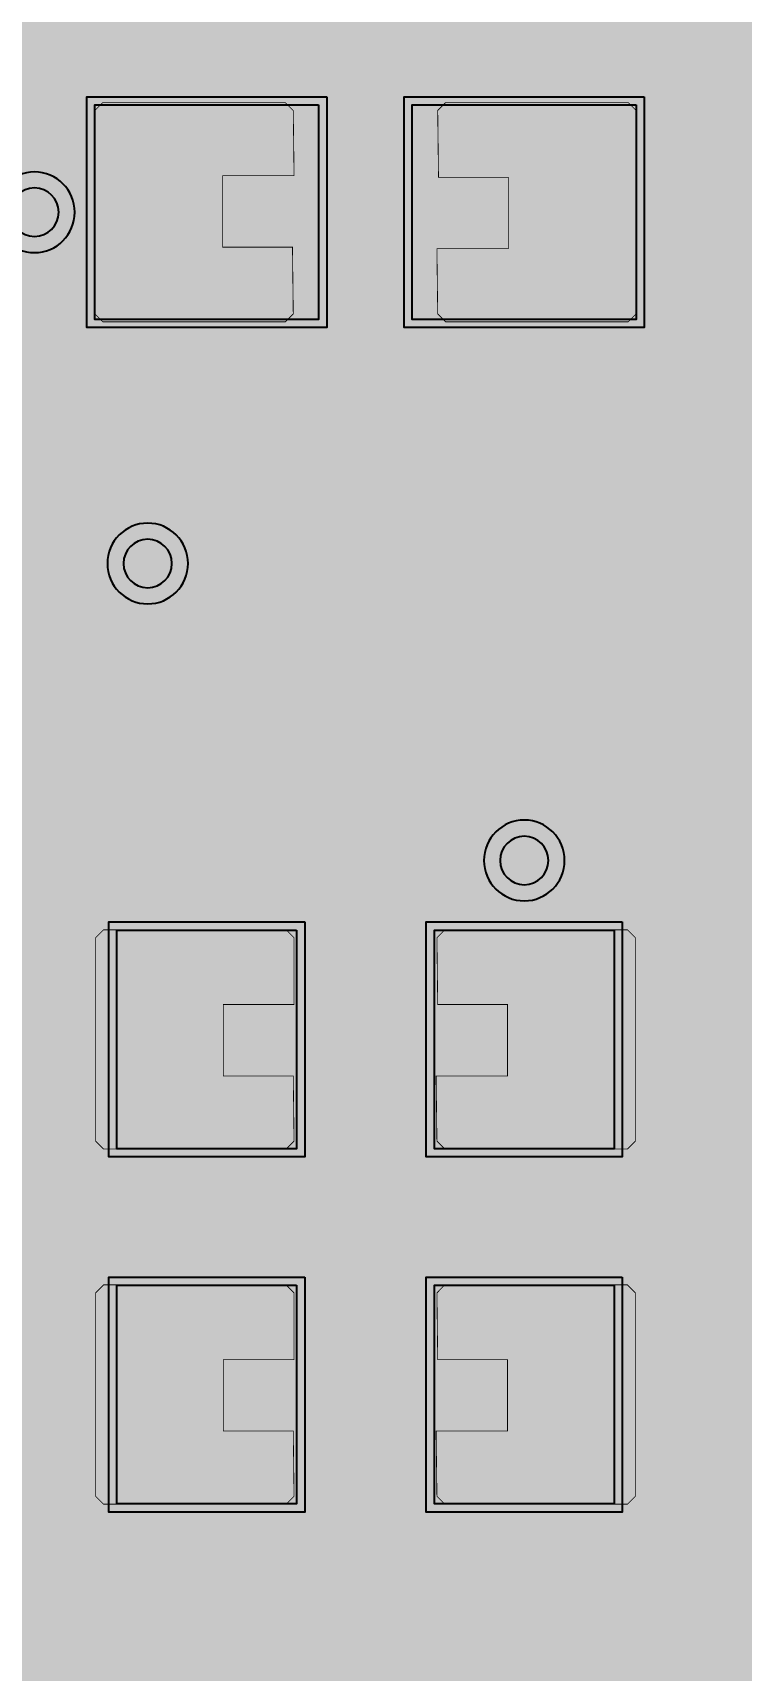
# Model space of a CAD drawing. Header units: millimetres. Extents: x -61 to 56, y -72 to 70.
# Drawn here: x -45.29 to -40.82, y 22.33 to 32.64 of the extents above; entities that cross this region are included whole.
import ezdxf

# ---------------------------------------------------------------- set-up
doc = ezdxf.new("R2010")
doc.units = ezdxf.units.MM
doc.header["$MEASUREMENT"] = 0
for name, color, linetype, true_color in [('02GND', 7, 'Continuous', 0x999966), ('03POWER', 7, 'Continuous', 0x008000), ('Bottom-Layer', 7, 'Continuous', 0x0000ff), ('Hole-Layer', 7, 'Continuous', 0x222222), ('Multi-Layer', 7, 'Continuous', 0xc0c0c0), ('Top-Layer', 7, 'Continuous', 0xff0000), ('Top-Paste-Mask-Layer', 7, 'Continuous', 0x808080), ('Top-Silkscreen-Layer', 7, 'Continuous', 0xffcc00), ('Top-Solder-Mask-Layer', 7, 'Continuous', 0x800080)]:
    doc.layers.add(name, color=color, linetype=linetype, true_color=true_color)

msp = doc.modelspace()

# ---------------------------------------------------------------- hatches: boundary and pattern name
at = {"layer": '02GND'}
for points in [[(-49.64195834391669, 52.15325882651766), (49.64195834391669, 52.15325882651766), (49.641958343916706, -62.14198374396749), (-49.64195834391669, -62.14198374396749)], [(-42.802227584455174, 27.429194818389643), (-42.72021621110504, 27.12312420624842), (-42.496156972313955, 26.899064967457335), (-42.19008636017273, 26.817053594107193), (-41.8840157480315, 26.899064967457335), (-41.659956509240416, 27.12312420624842), (-41.57794513589028, 27.429194818389643), (-41.659956509240416, 27.735265430530866), (-41.8840157480315, 27.959324669321948), (-42.19008636017273, 28.04133604267209), (-42.49615697231395, 27.959324669321948), (-42.72021621110504, 27.735265430530866)]]:
    msp.add_hatch(color=256, dxfattribs=at).paths.add_polyline_path(points)
at = {"layer": '03POWER'}
for points in [[(48.498956057912125, -56.04159512319025), (48.58111403814797, -56.34791952557415), (48.80553446097866, -56.57201782326688), (49.111976558646546, -56.65373571597832), (49.41818263372846, -56.57113781772896), (49.64195834391669, -56.34639573279148), (49.641958343916706, -62.14198374396749), (44.192197104394225, -62.14198374396749), (44.39271061544224, -61.95662885865687), (44.49267545900355, -61.702524290273935), (44.47220038050033, -61.43023240133561), (45.189120969245266, -61.703607933859004), (45.94976176232751, -61.80428015568837), (46.713115877138364, -61.72682172974153), (47.43803015326418, -61.475408514858486), (48.08542375926282, -61.063594441202774), (48.62039507817628, -60.513580804745615), (49.014103287538546, -59.85501937387557), (49.24532319607639, -59.123413833816876), (49.30158951434908, -58.358205748537536), (49.17986887058742, -57.60064822779664), (48.886723342706745, -56.89158193200168), (48.437956690324455, -56.26923331261023), (47.85776235875703, -55.76715378707081), (47.17741918692714, -55.41241094937951), (46.43360513483187, -55.22412932984521), (45.666419939159496, -55.21245937311911), (44.917223297607244, -55.3780302178825), (44.22640512747952, -55.71191577937058), (43.631208106087335, -56.196115963256034), (43.16371988190714, -56.80452706818566), (42.84914319834193, -57.50434906162825), (42.7044371893899, -58.257853861428494), (42.73740309628848, -59.02441929329403), (42.94626369503581, -59.76271907159533), (43.319759108259646, -60.43295073949053), (43.837753836123234, -60.99898145796292), (-43.36177800355601, -60.99898145796292), (-43.62070140292836, -61.05643758985197), (-43.83101923092808, -61.21802021595908), (-43.95325024242799, -61.453396751879495), (-43.96444900967684, -61.718381886266876), (-43.86251327972212, -61.963232127828505), (-43.66657861315724, -62.14198374396749), (-49.64195834391669, -62.14198374396749), (-49.64195834391669, -56.58191262382526), (-49.43345581523011, -56.797498269466416), (-49.14757138874967, -56.8881656272704), (-48.85293138332117, -56.832150073391965), (-49.16222811200256, -57.541188698626186), (-49.29821191569646, -58.30270602842243), (-49.25343109754075, -59.07497212037024), (-49.0303395753776, -59.81566801693373), (-48.6411624109461, -60.4842047572346), (-48.10722589587972, -61.043947587761096), (-47.45778890473421, -61.464223488781975), (-46.72843955504717, -61.72200200720069), (-45.95914503491617, -61.80315728887398), (-45.19206146445252, -61.70324215302472), (-44.46922380723083, -61.427731790698154), (-43.83024242092482, -60.99172373297273), (-43.31013247250253, -60.41911053019163), (-42.93739516258743, -59.74127047808177), (-42.7324559048482, -58.995348136893135), (-42.706545045710975, -58.22221886838377), (-42.861082459178974, -57.46424893079675), (-43.18759973998821, -56.76297387507325), (-43.668204258790595, -56.1568224625089), (-44.27655964987642, -55.6790108295573), (-44.97932900226311, -55.35572229621123), (-45.73800166956687, -55.204672561576466), (-46.51100359237213, -55.23413891164608), (-47.25597549077851, -55.44250663715039), (-47.93209408578566, -55.81835751706504), (-48.50230915026372, -56.34109551902143), (-48.49979490575768, -56.3091476666853), (-48.498956057912125, -56.27711201422403), (-48.498956057912125, 51.31496316992635), (-19.402619467519298, 51.31496316992635), (-19.629487069922497, 51.14373500071528), (-19.75456549222998, 50.88850298229945), (-19.75088814838538, 50.604294481205976), (-19.61924786426078, 50.35238411907861), (-19.388025946438404, 50.187083121894396), (-19.6577761679802, 49.97715635433686), (-19.772914418966884, 49.65532159406582), (-19.6975412972884, 49.32192494998037), (-19.45515768106508, 49.080917455604144), (-19.683909679216892, 48.85828713656416), (-19.769484338568923, 48.55076687171796), (-19.688612489603983, 48.241976522679515), (-19.463284529677818, 48.0158813080247), (-19.154770869168768, 47.93396026742095), (-18.84696149045146, 48.01848909083615), (-18.62355486999766, 48.24648298889421), (-18.545298974109148, 48.55594663841217), (-18.63347287910289, 48.86273173924409), (-18.86410063745156, 49.083418333067456), (-18.624969617895157, 49.324257714659346), (-18.550889167339907, 49.65546662016338), (-18.664631474695653, 49.97523206507112), (-18.931232372078252, 50.18525876278939), (-18.69805043815655, 50.349440834778), (-18.56455849949009, 50.601451686490805), (-18.559730008311707, 50.88659419953101), (-18.684612953435636, 51.14298026991533), (-18.912102401924443, 51.31496316992635), (48.42554110101114, 51.31496316992635), (48.498956057912125, 51.24154821302537)], [(-38.80262382524766, 15.501943634842492), (-38.491686353854334, 15.393548061270458), (-38.169576200286926, 15.461934905438504), (-37.929502283720545, 15.68731508662345), (-37.840934721869445, 16.00447040894082), (-37.929502283720545, 16.321625731258187), (-38.16957620028693, 16.547005912443137), (-38.491686353854334, 16.615392756611183), (-38.80262382524766, 16.506997183039147), (-38.80262382524766, 28.715935706643116), (-36.1733106147869, 31.34524891710387), (-36.01334973486082, 31.07331108382501), (-35.73921211324402, 30.917150164612146), (-35.42371811435117, 30.91824786116438), (-35.150673776312026, 31.076312587589644), (-34.99260904988676, 31.349356925628783), (-34.99151135333452, 31.664850924521634), (-35.14767227254738, 31.938988546138436), (-35.419610105826244, 32.09894942606452), (-33.88008367755321, 33.638475854337564), (-33.80244852912347, 33.754665064862905), (-33.77518669037338, 33.891719583439176), (-33.77518669037338, 38.43114046228093), (-33.80244832730417, 38.5681944936213), (-33.8800829317261, 38.68438344555324), (-34.11381676615711, 38.9181186567275), (-33.86563891107697, 39.16307366603446), (-33.791486216175436, 39.50380315136788), (-33.91542114729492, 39.829740779120726), (-34.197226959100604, 40.03512015678383), (-34.545457983572206, 40.05329590799804), (-34.84711364611496, 39.87837002199876), (-35.00430702453744, 39.56710575145543), (-34.966029044874475, 39.220508001016015), (-38.91783684285731, 39.220508001016015), (-38.87247556337356, 39.51542424386327), (-38.9719233869221, 39.7967485520256), (-39.19255137643154, 39.99763789026079), (-39.481938023876054, 40.07036068072137), (-39.77132467132057, 39.99763789026079), (-39.99195266083001, 39.7967485520256), (-40.091400484378546, 39.51542424386327), (-40.0460392048948, 39.220508001016015), (-43.997847002877634, 39.220508001016015), (-43.952485723393885, 39.51542424386327), (-44.05193354694242, 39.7967485520256), (-44.27256153645186, 39.99763789026079), (-44.56194818389638, 40.07036068072137), (-44.85133483134089, 39.99763789026079), (-45.07196282085033, 39.7967485520256), (-45.17141064439887, 39.51542424386327), (-45.12604936491512, 39.220508001016015), (-46.28272796545594, 39.220508001016015), (-46.41978230996401, 39.19324623436728), (-46.535971428105384, 39.115611280288064), (-47.7430199422024, 37.90856530619611), (-47.82065528498286, 37.792376003287046), (-47.84791719583439, 37.65532131064263), (-47.84791719583439, -24.450579121158242), (-47.820655357084306, -24.587633639734513), (-47.74302020865456, -24.70382285025985), (-46.32621553504523, -26.1206275238692), (-46.21002632451989, -26.198262672298938), (-46.072971805943624, -26.225524511049024), (-40.6033172466345, -26.225524511049024), (-40.466262728058226, -26.19826267229894), (-40.35007351753289, -26.120627523869203), (-38.90752081242748, -24.678074818763793), (-38.829885663997736, -24.561885608238455), (-38.80262382524766, -24.424831089662185), (-38.80262382524766, -21.08360315233325), (-38.41954020576772, -20.933630075592287), (-38.108989303751706, -20.66380954168493), (-37.906980326190954, -20.30542796257425), (-37.836936753873516, -19.900040640081286), (-37.906980326190954, -19.49465331758832), (-38.108989303751706, -19.13627173847764), (-38.41954020576772, -18.866451204570282), (-38.80262382524766, -18.71647812782932)], [(-47.38817627635255, -24.408494939052773), (-47.38817627635255, -21.108181356362717), (-45.815092710185425, -21.108181356362717), (-45.636022352044705, -21.06019959851056), (-45.50493375175615, -20.929110998222), (-45.45695199390399, -20.750040640081284), (-45.45695199390399, -19.050040640081285), (-45.50493375175615, -18.87097028194057), (-45.636022352044705, -18.739881681652008), (-45.815092710185425, -18.691899923799852), (-47.38817627635255, -18.691899923799852), (-47.38817627635255, 37.613237065916984), (-46.240643845970624, 38.76076708153417), (-34.60663604648962, 38.76076708153417), (-34.23492760985522, 38.38905645545601), (-34.23492760985522, 34.9671301685481), (-34.57880925400335, 34.96423817990939), (-34.866866044814614, 34.77639187558632), (-35.008185489537155, 34.46287670318852), (-34.95816630327209, 34.1226399770908), (-34.732594848479295, 33.86306249816981), (-34.40266286200732, 33.76606851339256), (-38.86979724085002, 29.298934134549864), (-38.9473985653097, 29.596501743999347), (-39.15990325218375, 29.818785809572972), (-39.45368084196408, 29.909687819970102), (-39.75458978339898, 29.84626655606037), (-39.98668876415017, 29.64452783670875), (-40.09140225267458, 29.35538508118403), (-40.04230338475159, 29.051810133403322), (-39.85178339224895, 28.81041713390215), (-39.567924389936444, 28.69212717423723), (-39.262364744729496, 28.726793454285435), (-39.262364744729496, 9.549564178429835), (-39.55372675507742, 9.586075642430272), (-39.82856968901178, 9.482701227105231), (-40.02365031390521, 9.2632280900961), (-40.0940792481585, 8.978158496316993), (-40.02365031390521, 8.693088902537886), (-39.82856968901178, 8.473615765528757), (-39.55372675507742, 8.370241350203715), (-39.262364744729496, 8.406752814204152), (-39.262364744729496, 4.469554018409514), (-39.55372675507742, 4.5060654824099515), (-39.82856968901178, 4.40269106708491), (-40.02365031390521, 4.18321793007578), (-40.0940792481585, 3.898148336296673), (-40.02365031390521, 3.6130787425175663), (-39.82856968901178, 3.3936056055084367), (-39.55372675507742, 3.2902311901833956), (-39.262364744729496, 3.326742654183832), (-39.262364744729496, -0.6104561416108063), (-39.55372675507742, -0.5739446776103693), (-39.82856968901178, -0.6773190929354109), (-40.02365031390521, -0.8967922299445407), (-40.0940792481585, -1.1818618237236473), (-40.02365031390521, -1.4669314175027541), (-39.82856968901178, -1.6864045545118842), (-39.55372675507742, -1.789778969836926), (-39.262364744729496, -1.7532675058364893), (-39.262364744729496, -5.8013856768509955), (-39.57536590853469, -5.673449405130517), (-39.90853530101794, -5.731203834203001), (-40.16021289473631, -5.957026346334272), (-40.253604267208544, -6.282011684023369), (-40.16021289473631, -6.606997021712466), (-39.90853530101794, -6.832819533843736), (-39.57536590853469, -6.890573962916219), (-39.262364744729496, -6.762637691195741), (-39.262364744729496, -8.204833364254517), (-39.57563970305988, -8.072800144651465), (-39.9110458336323, -8.128268136954134), (-40.16513378441579, -8.35412934181744), (-40.25953517907036, -8.680721361442725), (-40.16513378441579, -9.007313381068009), (-39.9110458336323, -9.233174585931314), (-39.57563970305988, -9.288642578233983), (-39.262364744729496, -9.156609358630933), (-39.262364744729496, -10.770476461651448), (-39.586737610596764, -10.738778566350604), (-39.88140251274859, -10.878044887179811), (-40.06282959677181, -11.148797035574393), (-40.079588991635305, -11.474283802373384), (-40.536073897963355, -11.254781579365945), (-41.03884558889081, -11.19329725280634), (-41.534773320699784, -11.296328221128201), (-41.971449589752346, -11.552986615997465), (-42.302728331428376, -11.936149885275826), (-42.493601437195146, -12.405326987344422), (-42.52389826051839, -12.910937309734162), (-42.39041716378704, -13.399550134397957), (-42.107263853566515, -13.819530965533966), (-41.70436075037026, -14.126498040389501), (-41.22428491632278, -14.288012402519163), (-40.71776869487975, -14.287005910784703), (-40.238338535592845, -14.123584926891368), (-39.836658549793995, -13.815019075541661), (-39.55517654583675, -13.393916264984966), (-39.423638327797434, -12.90477682391977), (-39.455944287201376, -12.399290898697787), (-39.64868046960243, -11.930876061609968), (-39.45409721302191, -11.953389925985414), (-39.262364744729496, -11.91328782587713), (-39.262364744729496, -15.850486621671767), (-39.36903949610568, -15.820252211293015), (-39.479418195506895, -15.809756265855945), (-39.714124164611, -15.333280591164348), (-40.095239965806265, -14.963325585001165), (-40.578479109279684, -14.742880828381761), (-41.107688149444456, -14.697562484261695), (-41.621371838156314, -14.832636643364365), (-42.05983900707245, -15.132407392919061), (-42.37213881199105, -15.56204071606068), (-42.52198133240567, -16.071612280790998), (-42.49195453965445, -16.601908756569394), (-42.285547612740515, -17.09130853285444), (-41.92674548809906, -17.48294228504989), (-41.45724175751499, -17.73130131442784), (-40.93159378155032, -17.807525758474004), (-40.41088300489921, -17.7027581700446), (-39.95561715889521, -17.429172772100618), (-39.61869913076585, -17.01856078636794), (-39.43864811465492, -17.03250090364678), (-39.262364744729496, -16.993297985897453), (-39.262364744729496, -18.711600388892787), (-39.654087639521286, -18.856627680632634), (-39.97301000915774, -19.126383614393003), (-40.1810081618498, -19.48862180968741), (-40.25321818643638, -19.900040640081286), (-40.1810081618498, -20.31145947047516), (-39.97301000915774, -20.673697665769566), (-39.654087639521286, -20.943453599529935), (-39.262364744729496, -21.088480891269782), (-39.262364744729496, -24.382746907556715), (-39.61890510697337, -24.73928726980059), (-39.519271643908176, -24.222281919442114), (-39.59751845599635, -23.70161043408912), (-39.84471084295697, -23.236726273151834), (-40.23262286394613, -22.880712757630633), (-40.71696034837183, -22.674221691378733), (-41.24241867560243, -22.640831489138122), (-41.74899779530182, -22.784354848722018), (-42.17885340068853, -23.088403393825054), (-42.482901945791575, -23.518258999211767), (-42.62642530537548, -24.024838118911156), (-42.59303510313487, -24.550296446141765), (-42.386544036882974, -25.03463393056746), (-42.03053052136178, -25.422545951556618), (-41.565646360424495, -25.66973833851724), (-41.044974875071496, -25.747985150605427), (-40.52796952471302, -25.64835168754023), (-40.645401428739966, -25.765783591567185), (-46.03088762383815, -25.765783591567185)], [(-45.88739649479299, 31.5091617983236), (-45.80538512144285, 31.203091186182377), (-45.58132588265177, 30.979031947391295), (-45.27525527051054, 30.897020574041154), (-44.969184658369315, 30.979031947391295), (-44.74512541957823, 31.203091186182377), (-44.663114046228095, 31.5091617983236), (-44.74512541957823, 31.815232410464823), (-44.969184658369315, 32.03929164925591), (-45.27525527051054, 32.12130302260605), (-45.58132588265176, 32.03929164925591), (-45.80538512144285, 31.815232410464823)], [(-45.17408940817882, 29.298199136398274), (-45.09207803482869, 28.99212852425705), (-44.8680187960376, 28.76806928546597), (-44.56194818389638, 28.686057912115828), (-44.25587757175515, 28.76806928546597), (-44.031818332964065, 28.99212852425705), (-43.94980695961393, 29.298199136398274), (-44.031818332964065, 29.6042697485395), (-44.25587757175515, 29.828328987330583), (-44.56194818389638, 29.910340360680724), (-44.868018796037596, 29.828328987330583), (-45.09207803482869, 29.6042697485395)]]:
    msp.add_hatch(color=256, dxfattribs=at).paths.add_polyline_path(points)
at = {"layer": 'Bottom-Layer'}
for points in [[(-49.64195834391669, -62.14198374396749), (-49.641958343916684, 52.15325882651766), (49.6419583439167, 52.15325882651766), (49.641958343916706, -62.14198374396749)], [(-42.802227584455174, 27.429194818389643), (-42.72021621110504, 27.12312420624842), (-42.496156972313955, 26.899064967457335), (-42.19008636017273, 26.817053594107193), (-41.8840157480315, 26.899064967457335), (-41.659956509240416, 27.12312420624842), (-41.57794513589028, 27.429194818389643), (-41.659956509240416, 27.735265430530866), (-41.8840157480315, 27.959324669321948), (-42.19008636017273, 28.04133604267209), (-42.49615697231395, 27.959324669321948), (-42.72021621110504, 27.735265430530866)]]:
    msp.add_hatch(color=256, dxfattribs=at).paths.add_polyline_path(points)
at = {"layer": 'Top-Layer'}
for points in [[(-49.64195834391669, -62.14198374396749), (-49.641958343916684, 52.15325882651766), (49.6419583439167, 52.15325882651766), (49.641958343916706, -62.14198374396749)], [(-43.205613575657345, 30.510594525619243), (-44.57803420049859, 29.138173900777993), (-44.69696464064628, 28.960181918696627), (-44.73872745745492, 28.75022606045213), (-44.73872745745492, 27.349700279400565), (-44.7563550927102, 27.349700279400565), (-44.935425450850914, 27.30171852154841), (-45.06651405113947, 27.17062992125985), (-45.11449580899163, 26.991559563119136), (-45.11449580899163, 26.851694183388375), (-45.25568453136907, 26.851694183388375), (-45.25568453136907, 26.991559563119136), (-45.303666289221226, 27.17062992125985), (-45.434754889509776, 27.30171852154841), (-45.613825247650496, 27.349700279400565), (-46.74636271272543, 27.349700279400565), (-46.92543307086614, 27.30171852154841), (-47.056521671154705, 27.17062992125985), (-47.10450342900686, 26.991559563119136), (-47.10450342900686, 25.614546609093225), (-47.056521671154705, 25.435476250952508), (-46.92543307086615, 25.30438765066395), (-46.74636271272543, 25.256405892811795), (-45.613825247650496, 25.256405892811795), (-45.434754889509776, 25.30438765066395), (-45.303666289221226, 25.435476250952508), (-45.25568453136907, 25.614546609093225), (-45.25568453136907, 25.754411988823986), (-45.11449580899163, 25.754411988823986), (-45.11449580899163, 25.614546609093225), (-45.06651405113947, 25.435476250952508), (-44.93542545085092, 25.30438765066395), (-44.7563550927102, 25.256405892811795), (-43.77762542411123, 25.256405892811795), (-43.91933484753008, 25.114696469392943), (-44.7563550927102, 25.114696469392943), (-44.935425450850914, 25.066714711540786), (-45.06651405113947, 24.935626111252226), (-45.11449580899163, 24.75655575311151), (-45.11449580899163, 24.61669037338075), (-45.25568453136907, 24.61669037338075), (-45.25568453136907, 24.75655575311151), (-45.303666289221226, 24.935626111252226), (-45.434754889509776, 25.066714711540786), (-45.613825247650496, 25.114696469392943), (-46.74636271272543, 25.114696469392943), (-46.92543307086614, 25.066714711540786), (-47.056521671154705, 24.935626111252226), (-47.10450342900686, 24.75655575311151), (-47.10450342900686, 23.379542799085602), (-47.056521671154705, 23.200472440944885), (-46.92543307086615, 23.069383840656325), (-46.74636271272543, 23.02140208280417), (-45.613825247650496, 23.02140208280417), (-45.434754889509776, 23.069383840656325), (-45.303666289221226, 23.200472440944885), (-45.25568453136907, 23.379542799085602), (-45.25568453136907, 23.519408178816363), (-45.11449580899163, 23.519408178816363), (-45.11449580899163, 23.379542799085602), (-45.06651405113947, 23.200472440944885), (-44.93542545085092, 23.069383840656325), (-44.7563550927102, 23.02140208280417), (-43.62381762763527, 23.02140208280417), (-43.44474726949455, 23.069383840656325), (-43.31365866920599, 23.200472440944885), (-43.265676911353836, 23.379542799085602), (-43.265676911353836, 24.216563044265705), (-43.11449580899163, 24.367744146627917), (-43.11449580899163, 23.379542799085602), (-43.06651405113947, 23.200472440944885), (-42.935425450850914, 23.069383840656325), (-42.756355092710194, 23.02140208280417), (-42.73872745745492, 23.02140208280417), (-42.73872745745492, 22.328026416052836), (-42.6969645911877, 22.118070438404803), (-42.57803401772353, 21.94007839295199), (-39.88239774645099, 19.244444661684525), (-39.70440582774114, 19.125514354853266), (-39.49445008890019, 19.083751587503176), (-38.83162507399584, 19.083751587503176), (-38.55782127910478, 19.020255812512133), (-38.284504126732706, 19.085814684967936), (-38.0692961035133, 19.26660666012295), (-37.95756875431229, 19.524516006558812), (-37.972877160214345, 19.805168610764078), (-38.11199390425415, 20.049395478790963), (-38.00180594361189, 20.049395478790963), (-37.82273558547117, 20.09737723664312), (-37.691646985182615, 20.228465836931676), (-37.64366522733046, 20.407536195072392), (-37.64366522733046, 21.7845491490983), (-37.691646985182615, 21.963619507239017), (-37.82273558547117, 22.094708107527577), (-38.00180594361189, 22.142689865379733), (-38.019433578867165, 22.142689865379733), (-38.019433578867165, 22.284899669799344), (-37.86307086614174, 22.284899669799344), (-37.68400050800102, 22.3328814276515), (-37.55291190771246, 22.46397002794006), (-37.50493014986031, 22.643040386080777), (-37.50493014986031, 23.993053086106176), (-37.55291190771246, 24.172123444246893), (-37.68400050800102, 24.30321204453545), (-37.86307086614174, 24.351193802387606), (-38.26643637287275, 24.351193802387606), (-38.26643637287275, 25.07398425656842), (-38.19660424791233, 25.23456805885926), (-38.17273558547117, 25.40804419608839), (-38.17273558547117, 26.78985775971552), (-38.25087062093418, 27.0968980308714), (-38.4662668975633, 27.329241001267746), (-38.76652242783657, 27.430361861719994), (-39.07859051476826, 27.375659750270103), (-39.32655068167552, 27.17844269343777), (-39.45007874015748, 26.88669000596778), (-39.573606798639446, 27.17844269343777), (-39.8215669655467, 27.375659750270103), (-40.1336350524784, 27.430361861719994), (-40.433890582751665, 27.329241001267746), (-40.64928685938078, 27.096898030871404), (-40.727421894843786, 26.78985775971552), (-40.727421894843786, 26.232504773869923), (-41.256291921444216, 25.703634747269493), (-41.26567691135383, 25.703634747269493), (-41.26567691135383, 26.991559563119136), (-41.35667685084648, 27.23009798357853), (-41.58343233791388, 27.34741599629507), (-41.63476528818873, 27.686751385917173), (-41.86065056529174, 27.945129829333027), (-42.19008636017273, 28.04133604267209), (-42.51952215505371, 27.945129829333027), (-42.745407432156725, 27.686751385917173), (-42.79674038243157, 27.34741599629507), (-43.02349586949897, 27.23009798357853), (-43.11449580899163, 26.991559563119136), (-43.11449580899163, 25.70351725416212), (-43.1909458506424, 25.696563160789687), (-43.265676911353836, 25.679006485478517), (-43.265676911353836, 26.991559563119136), (-43.31365866920599, 27.17062992125985), (-43.44474726949455, 27.30171852154841), (-43.62381762763527, 27.349700279400565), (-43.641445262890535, 27.349700279400565), (-43.641445262890535, 28.522971477082585), (-42.59041115196194, 29.574005588011183), (-39.26518669037338, 29.574005588011183), (-39.055230832128885, 29.61576840481982), (-38.87723885004752, 29.734698844967504), (-38.427129629829075, 30.184808065185944), (-38.330619982098234, 30.315252515451032), (-38.27648708578746, 30.468221454282087), (-38.22643203536578, 30.561156496636837), (-38.19227347409484, 30.661034536576025), (-38.159114720274644, 30.545447556761566), (-38.08956641565739, 30.44735124601339), (-37.92258394169243, 30.28037131205353), (-37.80639539898315, 30.202737568509836), (-37.66934213868428, 30.17547625095251), (-37.43708407416815, 30.17547625095251), (-37.30002955559187, 30.202738089702596), (-37.183840345066535, 30.280373238132338), (-37.160316359905124, 30.303897223293752), (-37.09087062764982, 30.364050714009995), (-37.03071713693358, 30.4334964462653), (-37.00316978372542, 30.46104379947346), (-36.934071869119144, 30.558208582556464), (-36.900698908297976, 30.67267151262787), (-36.7604686844957, 30.397549021485613), (-36.508058288886865, 30.219656095857452), (-36.20180240979665, 30.180105655624292), (-35.91247999121979, 30.288038222112768), (-35.706956476920816, 30.518509447800835), (-35.63273050546101, 30.818255016510037), (-35.63273050546101, 30.897020574041154), (-35.58352298704598, 30.897020574041154), (-35.277452374904755, 30.979031947391295), (-35.05339313611367, 31.203091186182377), (-34.971381762763535, 31.5091617983236), (-35.05339313611367, 31.815232410464823), (-35.277452374904755, 32.03929164925591), (-35.58352298704598, 32.12130302260605), (-35.63273050546101, 32.12130302260605), (-35.63273050546101, 32.20006858013716), (-35.710690159255286, 32.50678635639947), (-35.92564552943336, 32.739052778265886), (-36.22541927355538, 32.84048849303186), (-34.194117205620266, 34.87179056096698), (-34.116482057190524, 34.98797977149232), (-34.08922021844044, 35.125034290068584), (-34.08922021844044, 37.40551181102363), (-34.116482057190524, 37.54256632959989), (-34.194117205620266, 37.658755540125235), (-34.385773288932434, 37.850411623437395), (-34.50196249945777, 37.92804677186714), (-34.63901701803404, 37.95530861061722), (-37.71235712471425, 37.95530861061722), (-37.84941164329052, 37.92804677186714), (-37.96560085381586, 37.850411623437395), (-38.14128538518492, 37.67472709206833), (-38.218920533614664, 37.558537881542996), (-38.24618237236475, 37.421483362966725), (-38.24618237236475, 32.49833266535257), (-38.459609710474425, 32.73508798973536), (-38.760571673353354, 32.8400937475596), (-39.0749557943348, 32.787492067444724), (-39.32534437430516, 32.59023621506867), (-39.45007874015748, 32.296900826389425), (-39.573606798639446, 32.58865351385941), (-39.8215669655467, 32.78587057069175), (-40.1336350524784, 32.840572682141634), (-40.433890582751665, 32.739451821689386), (-40.64928685938078, 32.50710885129305), (-40.727421894843786, 32.20006858013716), (-40.727421894843786, 32.12130302260605), (-41.12694183388368, 32.12130302260605), (-41.12694183388368, 32.1841681483363), (-41.17492359173583, 32.36323850647702), (-41.30601219202439, 32.494327106765574), (-41.48508255016511, 32.54230886461773), (-42.895090170180346, 32.54230886461773), (-43.07416052832106, 32.494327106765574), (-43.20524912860962, 32.36323850647702), (-43.25323088646178, 32.1841681483363), (-43.25323088646178, 30.8341554483109), (-43.22267184644381, 30.689396966573216), (-43.13620974319399, 30.569342072198026), (-43.17213082733126, 30.541408613100327)], [(-43.485082550165124, 32.18416814833629), (-43.485082550165124, 30.83415544831089), (-44.89509017018036, 30.834155448310895), (-44.89509017018036, 32.1841681483363)], [(-41.48508255016512, 32.1841681483363), (-41.48508255016512, 30.834155448310895), (-42.89509017018035, 30.834155448310895), (-42.89509017018035, 32.1841681483363)], [(-43.62381762763527, 26.991559563119125), (-43.62381762763527, 25.614546609093217), (-44.7563550927102, 25.61454660909322), (-44.7563550927102, 26.991559563119132)], [(-41.62381762763526, 26.991559563119132), (-41.62381762763526, 25.61454660909322), (-42.756355092710194, 25.61454660909322), (-42.756355092710194, 26.991559563119132)], [(-43.62381762763527, 24.756555753111503), (-43.62381762763527, 23.379542799085595), (-44.7563550927102, 23.3795427990856), (-44.7563550927102, 24.756555753111506)], [(-41.62381762763526, 24.756555753111506), (-41.62381762763526, 23.3795427990856), (-42.756355092710194, 23.3795427990856), (-42.756355092710194, 24.756555753111506)]]:
    msp.add_hatch(color=256, dxfattribs=at).paths.add_polyline_path(points)
at = {"layer": 'Top-Paste-Mask-Layer'}
for points in [[(-44.89506477012955, 30.86915671831344), (-44.89506477012955, 32.14914147828296), (-44.84505207010415, 32.19915417830836), (-43.69503937007875, 32.19915417830836), (-43.64505207010415, 32.14914147828296), (-43.64002286004573, 31.73910845821692), (-44.090035560071136, 31.73910845821692), (-44.090035560071136, 31.28912115824232), (-43.65003048006097, 31.28912115824232), (-43.64505207010415, 30.86915671831344), (-43.69503937007875, 30.81914401828804), (-44.84505207010415, 30.81914401828804)], [(-44.89506477012955, 30.86915671831344), (-44.89506477012955, 32.14914147828296), (-44.84505207010415, 32.19915417830836), (-43.69503937007875, 32.19915417830836), (-43.64505207010415, 32.14914147828296), (-43.64002286004573, 31.73910845821692), (-44.090035560071136, 31.73910845821692), (-44.090035560071136, 31.28912115824232), (-43.65003048006097, 31.28912115824232), (-43.64505207010415, 30.86915671831344), (-43.69503937007875, 30.81914401828804), (-44.84505207010415, 30.81914401828804)], [(-41.48510795021591, 32.14916687833376), (-41.48510795021591, 30.86918211836424), (-41.53512065024131, 30.81916941833884), (-42.68513335026671, 30.81916941833884), (-42.73512065024131, 30.86918211836424), (-42.74014986029973, 31.27921513843028), (-42.29013716027433, 31.27921513843028), (-42.29013716027433, 31.72920243840488), (-42.73014224028449, 31.72920243840488), (-42.73512065024131, 32.14916687833376), (-42.68513335026671, 32.19917957835916), (-41.53512065024131, 32.19917957835916)], [(-41.48510795021591, 32.14916687833376), (-41.48510795021591, 30.86918211836424), (-41.53512065024131, 30.81916941833884), (-42.68513335026671, 30.81916941833884), (-42.73512065024131, 30.86918211836424), (-42.74014986029973, 31.27921513843028), (-42.29013716027433, 31.27921513843028), (-42.29013716027433, 31.72920243840488), (-42.73014224028449, 31.72920243840488), (-42.73512065024131, 32.14916687833376), (-42.68513335026671, 32.19917957835916), (-41.53512065024131, 32.19917957835916)], [(-43.64007366014733, 26.94305816611634), (-43.64009906019813, 26.523093726187458), (-44.085082550165104, 26.523093726187458), (-44.085082550165104, 26.07310642621286), (-43.645102870205754, 26.07310642621286), (-43.64007366014733, 25.66307340614682), (-43.690086360172735, 25.61306070612142), (-44.84007366014733, 25.61306070612142), (-44.89008636017273, 25.66307340614682), (-44.89008636017273, 26.94305816611634), (-44.84007366014733, 26.99307086614174), (-43.690086360172735, 26.99307086614174)], [(-43.64007366014733, 26.94305816611634), (-43.64009906019813, 26.523093726187458), (-44.085082550165104, 26.523093726187458), (-44.085082550165104, 26.07310642621286), (-43.645102870205754, 26.07310642621286), (-43.64007366014733, 25.66307340614682), (-43.690086360172735, 25.61306070612142), (-44.84007366014733, 25.61306070612142), (-44.89008636017273, 25.66307340614682), (-44.89008636017273, 26.94305816611634), (-44.84007366014733, 26.99307086614174), (-43.690086360172735, 26.99307086614174)], [(-41.49006096012193, 26.94305816611634), (-41.49006096012193, 25.66307340614682), (-41.54007366014733, 25.61306070612142), (-42.69008636017273, 25.61306070612142), (-42.74007366014733, 25.66307340614682), (-42.74510287020575, 26.07310642621286), (-42.29509017018035, 26.07310642621286), (-42.29509017018035, 26.523093726187458), (-42.73509525019051, 26.523093726187458), (-42.74007366014733, 26.94305816611634), (-42.69008636017273, 26.99307086614174), (-41.54007366014733, 26.99307086614174)], [(-41.49006096012193, 26.94305816611634), (-41.49006096012193, 25.66307340614682), (-41.54007366014733, 25.61306070612142), (-42.69008636017273, 25.61306070612142), (-42.74007366014733, 25.66307340614682), (-42.74510287020575, 26.07310642621286), (-42.29509017018035, 26.07310642621286), (-42.29509017018035, 26.523093726187458), (-42.73509525019051, 26.523093726187458), (-42.74007366014733, 26.94305816611634), (-42.69008636017273, 26.99307086614174), (-41.54007366014733, 26.99307086614174)], [(-43.64007366014733, 24.708054356108715), (-43.64009906019813, 24.288089916179835), (-44.085082550165104, 24.288089916179835), (-44.085082550165104, 23.838102616205237), (-43.645102870205754, 23.838102616205237), (-43.64007366014733, 23.428069596139196), (-43.690086360172735, 23.378056896113797), (-44.84007366014733, 23.378056896113797), (-44.89008636017273, 23.428069596139196), (-44.89008636017273, 24.708054356108715), (-44.84007366014733, 24.758067056134117), (-43.690086360172735, 24.758067056134117)], [(-43.64007366014733, 24.708054356108715), (-43.64009906019813, 24.288089916179835), (-44.085082550165104, 24.288089916179835), (-44.085082550165104, 23.838102616205237), (-43.645102870205754, 23.838102616205237), (-43.64007366014733, 23.428069596139196), (-43.690086360172735, 23.378056896113797), (-44.84007366014733, 23.378056896113797), (-44.89008636017273, 23.428069596139196), (-44.89008636017273, 24.708054356108715), (-44.84007366014733, 24.758067056134117), (-43.690086360172735, 24.758067056134117)], [(-41.49006096012193, 24.708054356108715), (-41.49006096012193, 23.428069596139196), (-41.54007366014733, 23.378056896113797), (-42.69008636017273, 23.378056896113797), (-42.74007366014733, 23.428069596139196), (-42.74510287020575, 23.838102616205237), (-42.29509017018035, 23.838102616205237), (-42.29509017018035, 24.288089916179835), (-42.73509525019051, 24.288089916179835), (-42.74007366014733, 24.708054356108715), (-42.69008636017273, 24.758067056134117), (-41.54007366014733, 24.758067056134117)], [(-41.49006096012193, 24.708054356108715), (-41.49006096012193, 23.428069596139196), (-41.54007366014733, 23.378056896113797), (-42.69008636017273, 23.378056896113797), (-42.74007366014733, 23.428069596139196), (-42.74510287020575, 23.838102616205237), (-42.29509017018035, 23.838102616205237), (-42.29509017018035, 24.288089916179835), (-42.73509525019051, 24.288089916179835), (-42.74007366014733, 24.708054356108715), (-42.69008636017273, 24.758067056134117), (-41.54007366014733, 24.758067056134117)]]:
    msp.add_hatch(color=256, dxfattribs=at).paths.add_polyline_path(points)
at = {"layer": 'Top-Solder-Mask-Layer'}
for points in [[(-43.43428244856492, 32.2349682499365), (-43.43428244856492, 30.78335534671069), (-44.94589027178056, 30.783355346710692), (-44.94589027178056, 32.2349682499365)], [(-41.434282448564915, 32.2349682499365), (-41.434282448564915, 30.783355346710692), (-42.945890271780556, 30.783355346710692), (-42.945890271780556, 32.2349682499365)], [(-43.573017526035066, 27.04235966471933), (-43.573017526035066, 25.563746507493015), (-44.8071551943104, 25.56374650749302), (-44.8071551943104, 27.042359664719335)], [(-41.57301752603506, 27.042359664719335), (-41.57301752603506, 25.56374650749302), (-42.80715519431039, 25.56374650749302), (-42.80715519431039, 27.042359664719335)], [(-43.573017526035066, 24.807355854711705), (-43.573017526035066, 23.32874269748539), (-44.8071551943104, 23.328742697485392), (-44.8071551943104, 24.80735585471171)], [(-41.57301752603506, 24.80735585471171), (-41.57301752603506, 23.328742697485392), (-42.80715519431039, 23.328742697485392), (-42.80715519431039, 24.80735585471171)]]:
    msp.add_hatch(color=256, dxfattribs=at).paths.add_polyline_path(points)

# ---------------------------------------------------------------- linework, layer by layer
at = {"layer": '02GND', "const_width": 0.05080010160020321}
msp.add_lwpolyline([(-42.802227584455174, 27.429194818389643), (-42.72021621110504, 27.12312420624842), (-42.496156972313955, 26.899064967457335), (-42.19008636017273, 26.817053594107193), (-41.8840157480315, 26.899064967457335), (-41.659956509240416, 27.12312420624842), (-41.57794513589028, 27.429194818389643), (-41.659956509240416, 27.735265430530866), (-41.8840157480315, 27.959324669321948), (-42.19008636017273, 28.04133604267209), (-42.49615697231395, 27.959324669321948), (-42.72021621110504, 27.735265430530866)], close=True, dxfattribs=at)
at = {"layer": '03POWER', "const_width": 0.05080010160020321}
for points in [[(-45.88739649479299, 31.5091617983236), (-45.80538512144285, 31.203091186182377), (-45.58132588265177, 30.979031947391295), (-45.27525527051054, 30.897020574041154), (-44.969184658369315, 30.979031947391295), (-44.74512541957823, 31.203091186182377), (-44.663114046228095, 31.5091617983236), (-44.74512541957823, 31.815232410464823), (-44.969184658369315, 32.03929164925591), (-45.27525527051054, 32.12130302260605), (-45.58132588265176, 32.03929164925591), (-45.80538512144285, 31.815232410464823)], [(-45.17408940817882, 29.298199136398274), (-45.09207803482869, 28.99212852425705), (-44.8680187960376, 28.76806928546597), (-44.56194818389638, 28.686057912115828), (-44.25587757175515, 28.76806928546597), (-44.031818332964065, 28.99212852425705), (-43.94980695961393, 29.298199136398274), (-44.031818332964065, 29.6042697485395), (-44.25587757175515, 29.828328987330583), (-44.56194818389638, 29.910340360680724), (-44.868018796037596, 29.828328987330583), (-45.09207803482869, 29.6042697485395)]]:
    msp.add_lwpolyline(points, close=True, dxfattribs=at)
at = {"layer": 'Bottom-Layer', "const_width": 0.05080010160020321}
msp.add_lwpolyline([(-42.802227584455174, 27.429194818389643), (-42.72021621110504, 27.12312420624842), (-42.496156972313955, 26.899064967457335), (-42.19008636017273, 26.817053594107193), (-41.8840157480315, 26.899064967457335), (-41.659956509240416, 27.12312420624842), (-41.57794513589028, 27.429194818389643), (-41.659956509240416, 27.735265430530866), (-41.8840157480315, 27.959324669321948), (-42.19008636017273, 28.04133604267209), (-42.49615697231395, 27.959324669321948), (-42.72021621110504, 27.735265430530866)], close=True, dxfattribs=at)
at = {"layer": 'Hole-Layer'}
for points in [[(-45.427754635509274, 31.5091617983236, 1), (-45.12275590551181, 31.5091617983236, 1)], [(-44.71444754889511, 29.298199136398274, 1), (-44.409448818897644, 29.298199136398274, 1)], [(-42.34258572517146, 27.429194818389643, 1), (-42.037586995173996, 27.429194818389643, 1)]]:
    msp.add_lwpolyline(points, format="xyb", close=True, dxfattribs=at)
at = {"layer": 'Multi-Layer'}
for points in [[(-45.529255778511555, 31.5091617983236, 1), (-45.02125476250953, 31.5091617983236, 1)], [(-44.81594869189739, 29.298199136398274, 1), (-44.307947675895356, 29.298199136398274, 1)], [(-42.44408686817374, 27.429194818389643, 1), (-41.936085852171715, 27.429194818389643, 1)]]:
    msp.add_lwpolyline(points, format="xyb", close=True, dxfattribs=at)
at = {"layer": 'Top-Layer'}
for points, const_width in [([(-40.727421894843786, 32.12130302260605), (-41.12694183388368, 32.12130302260605), (-41.12694183388368, 32.1841681483363), (-41.17492359173583, 32.36323850647702), (-41.30601219202439, 32.494327106765574), (-41.48508255016511, 32.54230886461773), (-42.895090170180346, 32.54230886461773), (-43.07416052832106, 32.494327106765574), (-43.20524912860962, 32.36323850647702), (-43.25323088646178, 32.1841681483363), (-43.25323088646178, 30.8341554483109), (-43.22267184644381, 30.689396966573216), (-43.13620974319399, 30.569342072198026), (-43.17213082733126, 30.541408613100327), (-43.205613575657345, 30.510594525619243), (-44.57803420049859, 29.138173900777993), (-44.69696464064628, 28.960181918696627), (-44.73872745745492, 28.75022606045213), (-44.73872745745492, 27.349700279400565), (-44.7563550927102, 27.349700279400565), (-44.935425450850914, 27.30171852154841), (-45.06651405113947, 27.17062992125985), (-45.11449580899163, 26.991559563119136), (-45.11449580899163, 26.851694183388375), (-45.25568453136907, 26.851694183388375), (-45.25568453136907, 26.991559563119136), (-45.303666289221226, 27.17062992125985), (-45.434754889509776, 27.30171852154841)], 0.05080010160020321), ([(-40.08508001016002, 31.5091617983236), (-42.19008636017273, 31.5091617983236)], 0.5080010160020321), ([(-44.19008636017273, 31.5091617983236), (-45.27525527051054, 31.5091617983236)], 0.38100076200152405), ([(-42.817665735331474, 30.122646685293375), (-44.19008636017273, 28.75022606045213)], 0.38100076200152405), ([(-39.26518669037338, 30.122646685293375), (-42.817665735331474, 30.122646685293375)], 0.38100076200152405), ([(-40.727421894843786, 26.232504773869923), (-41.256291921444216, 25.703634747269493), (-41.26567691135383, 25.703634747269493), (-41.26567691135383, 26.991559563119136), (-41.35667685084648, 27.23009798357853), (-41.58343233791388, 27.34741599629507), (-41.63476528818873, 27.686751385917173), (-41.86065056529174, 27.945129829333027), (-42.19008636017273, 28.04133604267209), (-42.51952215505371, 27.945129829333027), (-42.745407432156725, 27.686751385917173), (-42.79674038243157, 27.34741599629507), (-43.02349586949897, 27.23009798357853), (-43.11449580899163, 26.991559563119136), (-43.11449580899163, 25.70351725416212), (-43.1909458506424, 25.696563160789687), (-43.265676911353836, 25.679006485478517), (-43.265676911353836, 26.991559563119136), (-43.31365866920599, 27.17062992125985), (-43.44474726949455, 27.30171852154841), (-43.62381762763527, 27.349700279400565), (-43.641445262890535, 27.349700279400565), (-43.641445262890535, 28.522971477082585), (-42.59041115196194, 29.574005588011183), (-39.26518669037338, 29.574005588011183)], 0.05080010160020321), ([(-44.19008636017273, 28.75022606045213), (-44.19008636017273, 26.30305308610618)], 0.38100076200152405), ([(-42.19008636017273, 26.30305308610618), (-42.19008636017273, 27.429194818389643)], 0.38100076200152405), ([(-46.18009398018797, 26.30305308610618), (-44.19008636017273, 26.30305308610618)], 0.38100076200152405), ([(-40.08508001016002, 26.098950977901957), (-41.02903733807468, 25.1549936499873)], 0.38100076200152405), ([(-45.434754889509776, 25.30438765066395), (-45.303666289221226, 25.435476250952508), (-45.25568453136907, 25.614546609093225), (-45.25568453136907, 25.754411988823986), (-45.11449580899163, 25.754411988823986), (-45.11449580899163, 25.614546609093225), (-45.06651405113947, 25.435476250952508), (-44.93542545085092, 25.30438765066395), (-44.7563550927102, 25.256405892811795), (-43.77762542411123, 25.256405892811795), (-43.91933484753008, 25.114696469392943), (-44.7563550927102, 25.114696469392943), (-44.935425450850914, 25.066714711540786), (-45.06651405113947, 24.935626111252226), (-45.11449580899163, 24.75655575311151), (-45.11449580899163, 24.61669037338075), (-45.25568453136907, 24.61669037338075), (-45.25568453136907, 24.75655575311151), (-45.303666289221226, 24.935626111252226), (-45.434754889509776, 25.066714711540786)], 0.05080010160020321), ([(-43.10314198628398, 25.1549936499873), (-44.19008636017273, 24.068049276098556)], 0.38100076200152405), ([(-41.02903733807468, 25.1549936499873), (-43.10314198628398, 25.1549936499873)], 0.38100076200152405), ([(-45.434754889509776, 23.069383840656325), (-45.303666289221226, 23.200472440944885), (-45.25568453136907, 23.379542799085602), (-45.25568453136907, 23.519408178816363), (-45.11449580899163, 23.519408178816363), (-45.11449580899163, 23.379542799085602), (-45.06651405113947, 23.200472440944885), (-44.93542545085092, 23.069383840656325), (-44.7563550927102, 23.02140208280417), (-43.62381762763527, 23.02140208280417), (-43.44474726949455, 23.069383840656325), (-43.31365866920599, 23.200472440944885), (-43.265676911353836, 23.379542799085602), (-43.265676911353836, 24.216563044265705), (-43.11449580899163, 24.367744146627917), (-43.11449580899163, 23.379542799085602), (-43.06651405113947, 23.200472440944885), (-42.935425450850914, 23.069383840656325), (-42.756355092710194, 23.02140208280417), (-42.73872745745492, 23.02140208280417), (-42.73872745745492, 22.328026416052836), (-42.6969645911877, 22.118070438404803)], 0.05080010160020321), ([(-44.19008636017273, 24.068049276098556), (-46.18009398018797, 24.068049276098556)], 0.38100076200152405), ([(-42.19008636017273, 24.068049276098556), (-42.19008636017273, 22.328026416052836)], 0.38100076200152405), ([(-42.19008636017273, 22.328026416052836), (-39.49445008890019, 19.63239268478537)], 0.38100076200152405)]:
    msp.add_lwpolyline(points, dxfattribs=dict(at, const_width=const_width))
for points in [[(-43.485082550165124, 32.18416814833629), (-43.485082550165124, 30.83415544831089), (-44.89509017018036, 30.834155448310895), (-44.89509017018036, 32.1841681483363)], [(-41.48508255016512, 32.1841681483363), (-41.48508255016512, 30.834155448310895), (-42.89509017018035, 30.834155448310895), (-42.89509017018035, 32.1841681483363)], [(-43.62381762763527, 26.991559563119125), (-43.62381762763527, 25.614546609093217), (-44.7563550927102, 25.61454660909322), (-44.7563550927102, 26.991559563119132)], [(-41.62381762763526, 26.991559563119132), (-41.62381762763526, 25.61454660909322), (-42.756355092710194, 25.61454660909322), (-42.756355092710194, 26.991559563119132)], [(-43.62381762763527, 24.756555753111503), (-43.62381762763527, 23.379542799085595), (-44.7563550927102, 23.3795427990856), (-44.7563550927102, 24.756555753111506)], [(-41.62381762763526, 24.756555753111506), (-41.62381762763526, 23.3795427990856), (-42.756355092710194, 23.3795427990856), (-42.756355092710194, 24.756555753111506)]]:
    msp.add_lwpolyline(points, close=True, dxfattribs=at)
at = {"layer": 'Top-Paste-Mask-Layer', "const_width": 0.005080010160020321}
for points in [[(-44.89506477012955, 30.86915671831344), (-44.89506477012955, 32.14914147828296), (-44.84505207010415, 32.19915417830836), (-43.69503937007875, 32.19915417830836), (-43.64505207010415, 32.14914147828296), (-43.64002286004573, 31.73910845821692), (-44.090035560071136, 31.73910845821692), (-44.090035560071136, 31.28912115824232), (-43.65003048006097, 31.28912115824232), (-43.64505207010415, 30.86915671831344), (-43.69503937007875, 30.81914401828804), (-44.84505207010415, 30.81914401828804)], [(-44.89506477012955, 30.86915671831344), (-44.89506477012955, 32.14914147828296), (-44.84505207010415, 32.19915417830836), (-43.69503937007875, 32.19915417830836), (-43.64505207010415, 32.14914147828296), (-43.64002286004573, 31.73910845821692), (-44.090035560071136, 31.73910845821692), (-44.090035560071136, 31.28912115824232), (-43.65003048006097, 31.28912115824232), (-43.64505207010415, 30.86915671831344), (-43.69503937007875, 30.81914401828804), (-44.84505207010415, 30.81914401828804)], [(-41.48510795021591, 32.14916687833376), (-41.48510795021591, 30.86918211836424), (-41.53512065024131, 30.81916941833884), (-42.68513335026671, 30.81916941833884), (-42.73512065024131, 30.86918211836424), (-42.74014986029973, 31.27921513843028), (-42.29013716027433, 31.27921513843028), (-42.29013716027433, 31.72920243840488), (-42.73014224028449, 31.72920243840488), (-42.73512065024131, 32.14916687833376), (-42.68513335026671, 32.19917957835916), (-41.53512065024131, 32.19917957835916)], [(-41.48510795021591, 32.14916687833376), (-41.48510795021591, 30.86918211836424), (-41.53512065024131, 30.81916941833884), (-42.68513335026671, 30.81916941833884), (-42.73512065024131, 30.86918211836424), (-42.74014986029973, 31.27921513843028), (-42.29013716027433, 31.27921513843028), (-42.29013716027433, 31.72920243840488), (-42.73014224028449, 31.72920243840488), (-42.73512065024131, 32.14916687833376), (-42.68513335026671, 32.19917957835916), (-41.53512065024131, 32.19917957835916)], [(-43.64007366014733, 26.94305816611634), (-43.64009906019813, 26.523093726187458), (-44.085082550165104, 26.523093726187458), (-44.085082550165104, 26.07310642621286), (-43.645102870205754, 26.07310642621286), (-43.64007366014733, 25.66307340614682), (-43.690086360172735, 25.61306070612142), (-44.84007366014733, 25.61306070612142), (-44.89008636017273, 25.66307340614682), (-44.89008636017273, 26.94305816611634), (-44.84007366014733, 26.99307086614174), (-43.690086360172735, 26.99307086614174)], [(-43.64007366014733, 26.94305816611634), (-43.64009906019813, 26.523093726187458), (-44.085082550165104, 26.523093726187458), (-44.085082550165104, 26.07310642621286), (-43.645102870205754, 26.07310642621286), (-43.64007366014733, 25.66307340614682), (-43.690086360172735, 25.61306070612142), (-44.84007366014733, 25.61306070612142), (-44.89008636017273, 25.66307340614682), (-44.89008636017273, 26.94305816611634), (-44.84007366014733, 26.99307086614174), (-43.690086360172735, 26.99307086614174)], [(-41.49006096012193, 26.94305816611634), (-41.49006096012193, 25.66307340614682), (-41.54007366014733, 25.61306070612142), (-42.69008636017273, 25.61306070612142), (-42.74007366014733, 25.66307340614682), (-42.74510287020575, 26.07310642621286), (-42.29509017018035, 26.07310642621286), (-42.29509017018035, 26.523093726187458), (-42.73509525019051, 26.523093726187458), (-42.74007366014733, 26.94305816611634), (-42.69008636017273, 26.99307086614174), (-41.54007366014733, 26.99307086614174)], [(-41.49006096012193, 26.94305816611634), (-41.49006096012193, 25.66307340614682), (-41.54007366014733, 25.61306070612142), (-42.69008636017273, 25.61306070612142), (-42.74007366014733, 25.66307340614682), (-42.74510287020575, 26.07310642621286), (-42.29509017018035, 26.07310642621286), (-42.29509017018035, 26.523093726187458), (-42.73509525019051, 26.523093726187458), (-42.74007366014733, 26.94305816611634), (-42.69008636017273, 26.99307086614174), (-41.54007366014733, 26.99307086614174)], [(-43.64007366014733, 24.708054356108715), (-43.64009906019813, 24.288089916179835), (-44.085082550165104, 24.288089916179835), (-44.085082550165104, 23.838102616205237), (-43.645102870205754, 23.838102616205237), (-43.64007366014733, 23.428069596139196), (-43.690086360172735, 23.378056896113797), (-44.84007366014733, 23.378056896113797), (-44.89008636017273, 23.428069596139196), (-44.89008636017273, 24.708054356108715), (-44.84007366014733, 24.758067056134117), (-43.690086360172735, 24.758067056134117)], [(-43.64007366014733, 24.708054356108715), (-43.64009906019813, 24.288089916179835), (-44.085082550165104, 24.288089916179835), (-44.085082550165104, 23.838102616205237), (-43.645102870205754, 23.838102616205237), (-43.64007366014733, 23.428069596139196), (-43.690086360172735, 23.378056896113797), (-44.84007366014733, 23.378056896113797), (-44.89008636017273, 23.428069596139196), (-44.89008636017273, 24.708054356108715), (-44.84007366014733, 24.758067056134117), (-43.690086360172735, 24.758067056134117)], [(-41.49006096012193, 24.708054356108715), (-41.49006096012193, 23.428069596139196), (-41.54007366014733, 23.378056896113797), (-42.69008636017273, 23.378056896113797), (-42.74007366014733, 23.428069596139196), (-42.74510287020575, 23.838102616205237), (-42.29509017018035, 23.838102616205237), (-42.29509017018035, 24.288089916179835), (-42.73509525019051, 24.288089916179835), (-42.74007366014733, 24.708054356108715), (-42.69008636017273, 24.758067056134117), (-41.54007366014733, 24.758067056134117)], [(-41.49006096012193, 24.708054356108715), (-41.49006096012193, 23.428069596139196), (-41.54007366014733, 23.378056896113797), (-42.69008636017273, 23.378056896113797), (-42.74007366014733, 23.428069596139196), (-42.74510287020575, 23.838102616205237), (-42.29509017018035, 23.838102616205237), (-42.29509017018035, 24.288089916179835), (-42.73509525019051, 24.288089916179835), (-42.74007366014733, 24.708054356108715), (-42.69008636017273, 24.758067056134117), (-41.54007366014733, 24.758067056134117)]]:
    msp.add_lwpolyline(points, close=True, dxfattribs=at)
at = {"layer": 'Top-Silkscreen-Layer', "const_width": 0.15240030480060962}
for points in [[(-45.001287782575574, 32.41276860553721, 0.414), (-45.15368808737618, 32.2603683007366)], [(-45.001287782575574, 32.41276860553721, 0.414), (-45.15368808737618, 32.2603683007366)], [(-41.37888493776989, 32.41276860553721, -0.414), (-41.22648463296928, 32.2603683007366)], [(-41.37888493776989, 32.41276860553721, -0.414), (-41.22648463296928, 32.2603683007366)], [(-45.15368808737618, 30.757955295910595, 0.414), (-45.001287782575574, 30.605554991109987)], [(-45.15368808737618, 30.757955295910595, 0.414), (-45.001287782575574, 30.605554991109987)], [(-41.22648463296928, 30.757955295910595, -0.414), (-41.37888493776989, 30.605554991109987)], [(-41.22648463296928, 30.757955295910595, -0.414), (-41.37888493776989, 30.605554991109987)]]:
    msp.add_lwpolyline(points, format="xyb", dxfattribs=at)
for points in [[(-43.59128016256034, 32.41276860553722), (-45.001287782575574, 32.41276860553722)], [(-43.59128016256034, 32.41276860553722), (-45.001287782575574, 32.41276860553722)], [(-42.788892557785125, 32.41276860553722), (-41.37888493776989, 32.41276860553722)], [(-42.788892557785125, 32.41276860553722), (-41.37888493776989, 32.41276860553722)], [(-45.15368808737619, 32.2603683007366), (-45.15368808737619, 30.757955295910595)], [(-45.15368808737619, 32.2603683007366), (-45.15368808737619, 30.757955295910595)], [(-41.226484632969274, 32.2603683007366), (-41.226484632969274, 30.757955295910595)], [(-41.226484632969274, 32.2603683007366), (-41.226484632969274, 30.757955295910595)], [(-45.001287782575574, 30.605554991109983), (-43.59128016256034, 30.605554991109983)], [(-45.001287782575574, 30.605554991109983), (-43.59128016256034, 30.605554991109983)], [(-41.37888493776989, 30.605554991109983), (-42.788892557785125, 30.605554991109983)], [(-41.37888493776989, 30.605554991109983), (-42.788892557785125, 30.605554991109983)], [(-43.66628651257303, 27.22014732029465), (-44.95122428244858, 27.22014732029465)], [(-44.95122428244858, 27.22014732029465), (-44.95122428244858, 25.38595885191771)], [(-43.66628651257303, 27.22014732029465), (-44.95122428244858, 27.22014732029465)], [(-44.95122428244858, 27.22014732029465), (-44.95122428244858, 25.38595885191771)], [(-42.713886207772426, 27.22014732029465), (-41.428948437896885, 27.22014732029465)], [(-42.713886207772426, 27.22014732029465), (-41.428948437896885, 27.22014732029465)], [(-41.428948437896885, 27.22014732029465), (-41.428948437896885, 25.38595885191771)], [(-41.428948437896885, 27.22014732029465), (-41.428948437896885, 25.38595885191771)], [(-44.95122428244858, 25.38595885191771), (-43.66628651257303, 25.38595885191771)], [(-44.95122428244858, 25.38595885191771), (-43.66628651257303, 25.38595885191771)], [(-41.428948437896885, 25.38595885191771), (-42.713886207772426, 25.38595885191771)], [(-41.428948437896885, 25.38595885191771), (-42.713886207772426, 25.38595885191771)], [(-43.66628651257303, 24.985143510287024), (-44.95122428244858, 24.985143510287024)], [(-44.95122428244858, 24.985143510287024), (-44.95122428244858, 23.150955041910084)], [(-43.66628651257303, 24.985143510287024), (-44.95122428244858, 24.985143510287024)], [(-44.95122428244858, 24.985143510287024), (-44.95122428244858, 23.150955041910084)], [(-42.713886207772426, 24.985143510287024), (-41.428948437896885, 24.985143510287024)], [(-42.713886207772426, 24.985143510287024), (-41.428948437896885, 24.985143510287024)], [(-41.428948437896885, 24.985143510287024), (-41.428948437896885, 23.150955041910084)], [(-41.428948437896885, 24.985143510287024), (-41.428948437896885, 23.150955041910084)], [(-44.95122428244858, 23.150955041910084), (-43.66628651257303, 23.150955041910084)], [(-44.95122428244858, 23.150955041910084), (-43.66628651257303, 23.150955041910084)], [(-41.428948437896885, 23.150955041910084), (-42.713886207772426, 23.150955041910084)], [(-41.428948437896885, 23.150955041910084), (-42.713886207772426, 23.150955041910084)]]:
    msp.add_lwpolyline(points, dxfattribs=at)
at = {"layer": 'Top-Solder-Mask-Layer'}
for points in [[(-43.43428244856492, 32.2349682499365), (-43.43428244856492, 30.78335534671069), (-44.94589027178056, 30.783355346710692), (-44.94589027178056, 32.2349682499365)], [(-41.434282448564915, 32.2349682499365), (-41.434282448564915, 30.783355346710692), (-42.945890271780556, 30.783355346710692), (-42.945890271780556, 32.2349682499365)], [(-43.573017526035066, 27.04235966471933), (-43.573017526035066, 25.563746507493015), (-44.8071551943104, 25.56374650749302), (-44.8071551943104, 27.042359664719335)], [(-41.57301752603506, 27.042359664719335), (-41.57301752603506, 25.56374650749302), (-42.80715519431039, 25.56374650749302), (-42.80715519431039, 27.042359664719335)], [(-43.573017526035066, 24.807355854711705), (-43.573017526035066, 23.32874269748539), (-44.8071551943104, 23.328742697485392), (-44.8071551943104, 24.80735585471171)], [(-41.57301752603506, 24.80735585471171), (-41.57301752603506, 23.328742697485392), (-42.80715519431039, 23.328742697485392), (-42.80715519431039, 24.80735585471171)]]:
    msp.add_lwpolyline(points, close=True, dxfattribs=at)

doc.saveas('drawing.dxf')
